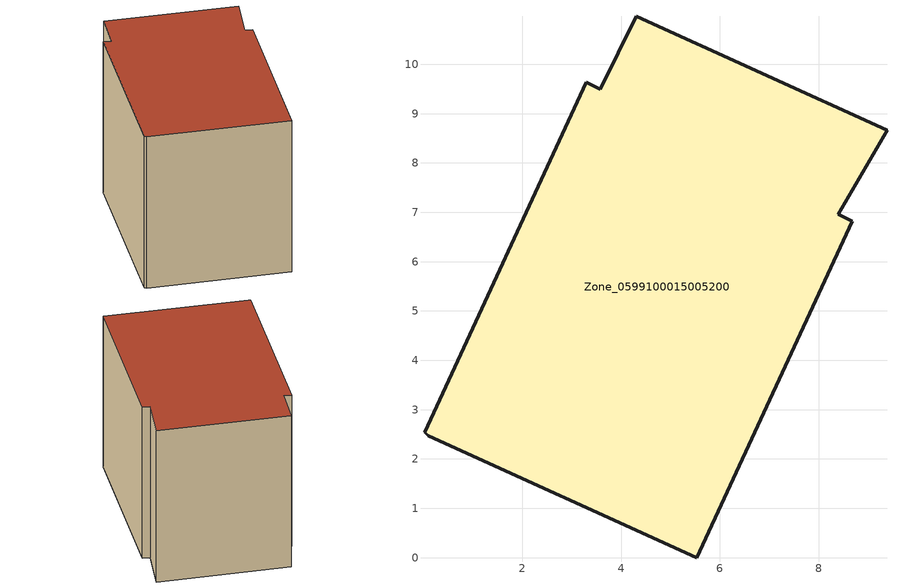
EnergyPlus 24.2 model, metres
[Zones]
Zone_0599100015005200
 floor ground (C_G): 9.39,8.66 8.4,6.96 8.69,6.81 5.53,0 0.09,2.47 0.01,2.54 3.29,9.64 3.57,9.49 4.3,10.97 z0.79
 wall outside (C_F): 5.53,0 8.69,6.81 8.4,6.96 9.39,8.66 4.3,10.97 3.57,9.49 3.29,9.64 0.01,2.54 0.09,2.47 5.53,0 z0.79:7.8
 roof outside (C_R): 8.4,6.96 9.39,8.66 4.3,10.97 3.57,9.49 3.29,9.64 0.01,2.54 0.09,2.47 5.53,0 8.69,6.81 z7.8
[BUILDING]
Pand.0599100015005200: North Axis=0; Terrain=City; Loads Convergence Tolerance Value=0.04; Temperature Convergence Tolerance Value=0.4; Solar Distribution=FullExterior; Maximum Number of Warmup Days=25; Minimum Number of Warmup Days=1
[Site:Location]
Rotterdam.The.Hague.AP_ZH_NLD Design_Conditions: Latitude=51.96; Longitude=4.45; Time Zone=1; Elevation=-4.5
[SITE:GROUNDTEMPERATURE:BUILDINGSURFACE]
18, 18, 18, 18, 18, 18, 18, 18, 18, 18, 18, 18
[MATERIAL] Thermal Absorptance=0.9; Solar Absorptance=0.7; Visible Absorptance=0.7
Name | Roughness | Thickness | Conductivity | Density | Specific Heat
G.TC.1965-1974 | MediumSmooth | 0.15 | 0.882353 | 540 | 1210
F.TC.1965-1974 | Rough | 0.3 | 0.697674 | 1920 | 840
R.TC.1965-1974 | MediumRough | 0.2 | 0.232558 | 1500 | 1000
[CONSTRUCTION]
C_G: G.TC.1965-1974
C_F: F.TC.1965-1974
C_R: R.TC.1965-1974
[ZONE]
Zone_0599100015005200: Type=1; Multiplier=1; Ceiling Height=Autocalculate; Volume=Autocalculate; Floor Area=autocalculate; Part of Total Floor Area=Yes
[ZONEINFILTRATION:DESIGNFLOWRATE]
Infil_Zone_0599100015005200: Zone or ZoneList or Space or SpaceList=Zone_0599100015005200; Schedule=AlwaysOn; Design Flow Rate Calculation Method=Flow/Area; Flow Rate per Floor Area=0.003; Constant Term Coefficient=1; Temperature Term Coefficient=0; Velocity Term Coefficient=0; Velocity Squared Term Coefficient=0
[HVACTEMPLATE:ZONE:IDEALLOADSAIRSYSTEM]
Zone_0599100015005200: Maximum Heating Supply Air Temperature=50; Minimum Cooling Supply Air Temperature=13; Maximum Heating Supply Air Humidity Ratio=0.0156; Minimum Cooling Supply Air Humidity Ratio=0.0077; Heating Limit=NoLimit; Cooling Limit=NoLimit; Dehumidification Control Type=ConstantSensibleHeatRatio; Cooling Sensible Heat Ratio=0.7; Dehumidification Setpoint=60; Humidification Control Type=None; Humidification Setpoint=30; Outdoor Air Method=None; Outdoor Air Flow Rate per Person=0.00944; Outdoor Air Flow Rate per Zone Floor Area=0; Outdoor Air Flow Rate per Zone=0; Demand Controlled Ventilation Type=None; Outdoor Air Economizer Type=NoEconomizer; Heat Recovery Type=None; Sensible Heat Recovery Effectiveness=0.7; Latent Heat Recovery Effectiveness=0.65
[ZONECONTROL:THERMOSTAT]
ThermostatControl_Zone_0599100015005200: Zone or ZoneList=Zone_0599100015005200; Control Type Schedule=DualSetpointControlType; Control 1=Thermostat_Zone_0599100015005200; Temperature Difference Between Cutout And Setpoint=0
[THERMOSTATSETPOINT:DUALSETPOINT]
Thermostat_Zone_0599100015005200: Heating Setpoint Temperature Schedule=HeatingSetpoint_Zone_0599100015005200; Cooling Setpoint Temperature Schedule=CoolingSetpoint_Zone_0599100015005200
[SCHEDULE:COMPACT]
HeatingSetpoint_Zone_0599100015005200: Through: 12/31, For: AllDays, Until: 24:00, 21
CoolingSetpoint_Zone_0599100015005200: Through: 12/31, For: AllDays, Until: 24:00, 24
DualSetpointControlType: Through: 12/31, For: AllDays, Until: 24:00, 4
AlwaysOn: Through: 12/31, For: AllDays, Until: 24:00, 1
